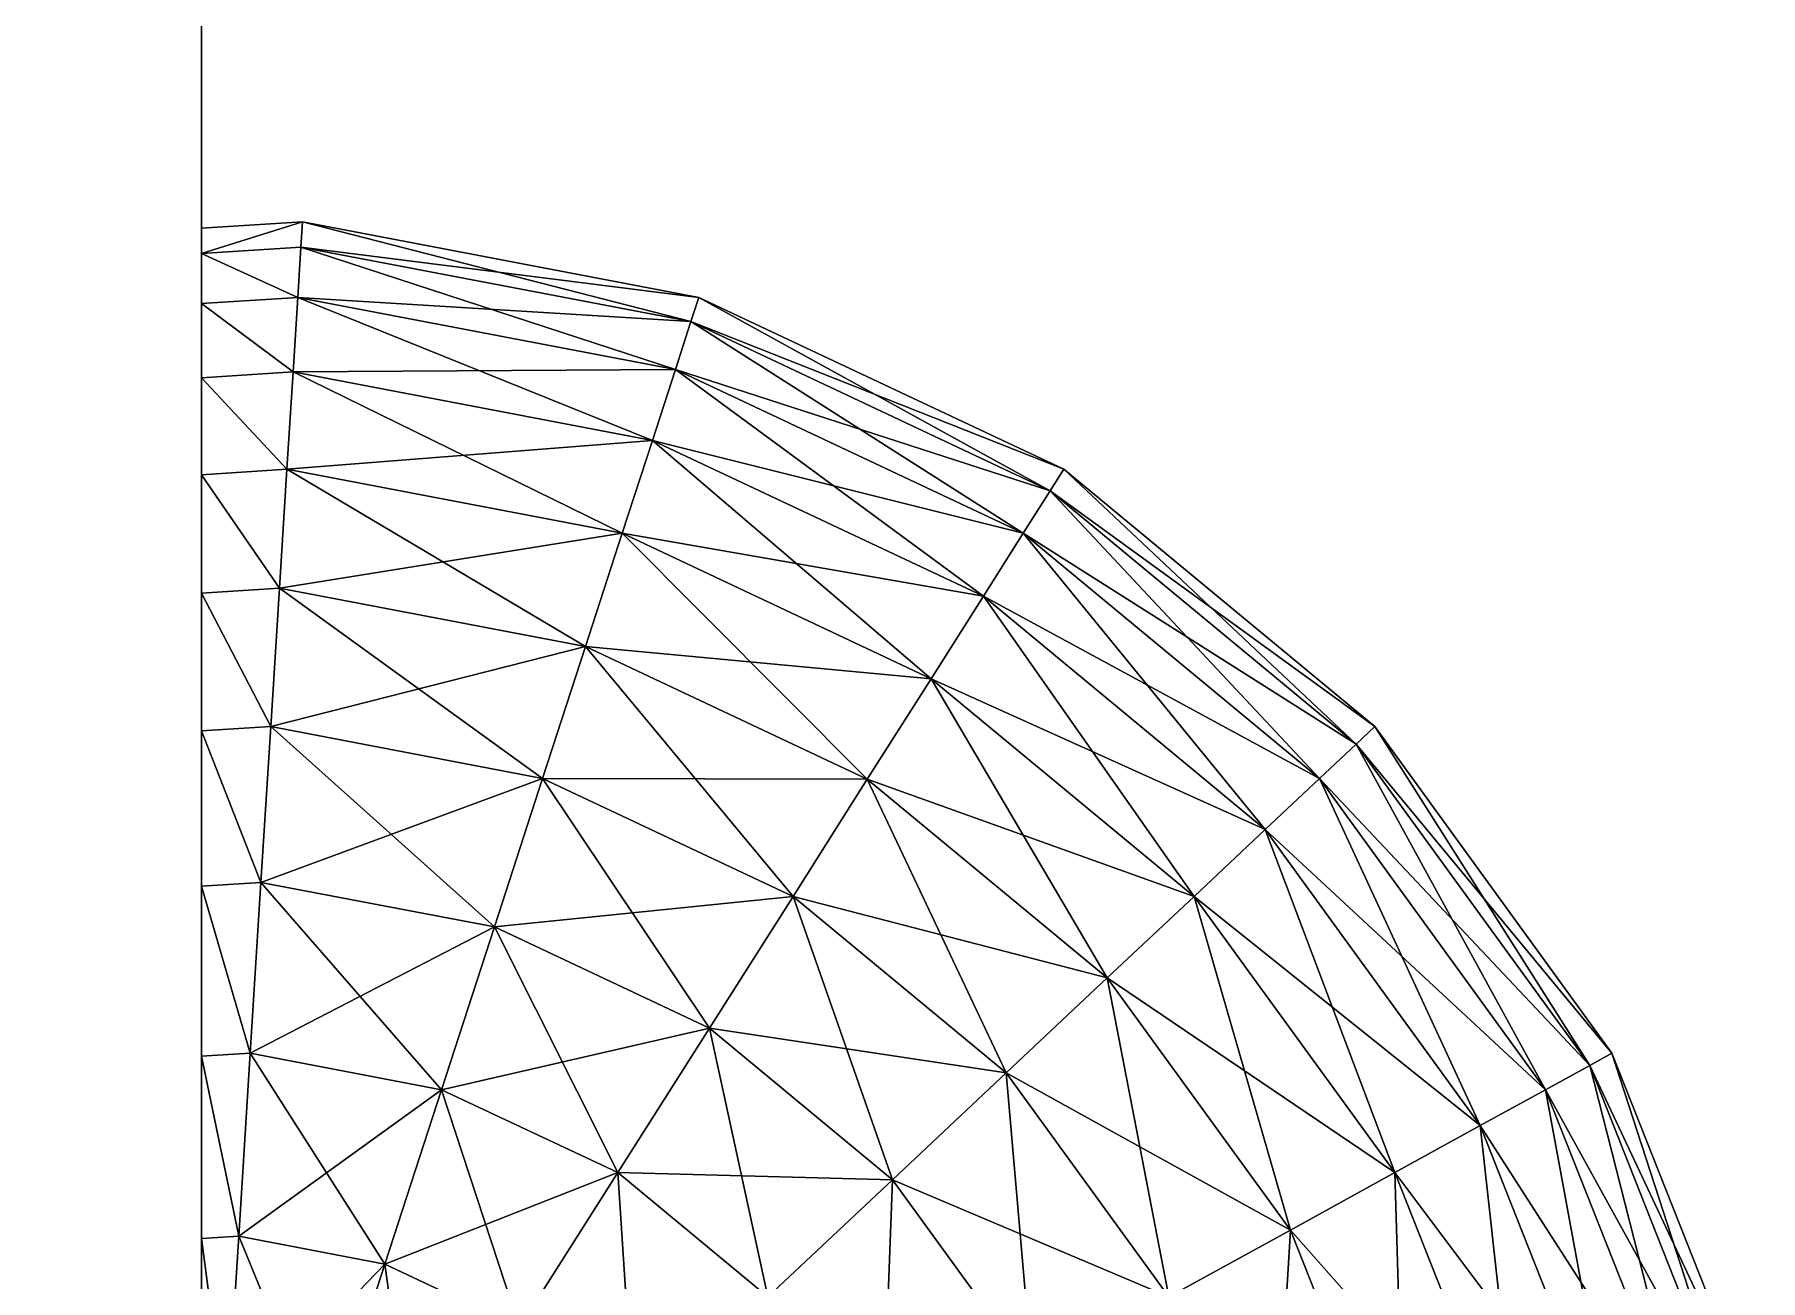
# Model space of a CAD drawing. Extents: x -50 to 50, y -156 to 3.
# Drawn here: x 33.45 to 49.5, y -36.67 to -25.09 of the extents above; entities that cross this region are included whole.
import ezdxf

# ---------------------------------------------------------------- set-up
doc = ezdxf.new("R2010")
doc.units = 0
doc.linetypes.add('SOLIDLINE', pattern=[0])
doc.layers.add('hull__2', color=14, linetype='SOLIDLINE')
doc.layers.add('polysurface8_polysurface11', color=14, linetype='SOLIDLINE')

msp = doc.modelspace()

# ---------------------------------------------------------------- linework, layer by layer
at = {"layer": 'hull__2', "color": 14}
for points in [[(35, 0), (35, -150), (-35, -150), (-35, 0)], [(35, -150, 40), (35, 0, 40), (30, -6, 40), (30, -144, 40)], [(35, 0), (35, -14.1605, 4.62588), (35, -69.3826, 4.62588), (35, -150)], [(35, -14.1605, 36), (35, 0, 40), (35, -150, 40), (35, -69.3826, 36)]]:
    msp.add_3dface(points, dxfattribs=at)
at = {"layer": 'polysurface8_polysurface11', "color": 14}
for points in [[(35, -41.7716, 35.3129), (35, -14.1605, 36), (35, -69.3825, 36)], [(35, -39.9027, 35.1947), (35, -14.1605, 36), (35, -41.7716, 35.3129)], [(35, -38.0633, 34.8417), (35, -14.1605, 36), (35, -39.9027, 35.1947)], [(35, -36.2824, 34.2596), (35, -14.1605, 36), (35, -38.0633, 34.8417)], [(35, -34.5881, 33.4575), (35, -14.1605, 36), (35, -36.2824, 34.2596)], [(35, -33.007, 32.4482), (35, -14.1605, 36), (35, -34.5881, 33.4575)], [(35, -31.5642, 31.2475), (35, -14.1605, 36), (35, -33.007, 32.4482)], [(35, -30.2823, 29.8743), (35, -14.1605, 36), (35, -31.5642, 31.2475)], [(35, -29.1817, 28.3503), (35, -14.1605, 36), (35, -30.2823, 29.8743)], [(35, -29.1817, 28.3503), (35, -14.1605, 4.62594), (35, -14.1605, 36)], [(35, -28.2796, 26.6996), (35, -14.1605, 4.62594), (35, -29.1817, 28.3503)], [(35, -27.5902, 24.9482), (35, -14.1605, 4.62594), (35, -28.2796, 26.6996)], [(35, -27.1245, 23.1237), (35, -14.1605, 4.62594), (35, -27.5902, 24.9482)], [(35, -26.8899, 21.2548), (35, -14.1605, 4.62594), (35, -27.1245, 23.1237)], [(35, -26.8899, 19.3711), (35, -14.1605, 4.62594), (35, -26.8899, 21.2548)], [(35, -27.1245, 17.5022), (35, -14.1605, 4.62594), (35, -26.8899, 19.3711)], [(35, -27.5902, 15.6777), (35, -14.1605, 4.62594), (35, -27.1245, 17.5022)], [(35, -28.2796, 13.9263), (35, -14.1605, 4.62594), (35, -27.5902, 15.6777)], [(35, -29.1817, 12.2755), (35, -14.1605, 4.62594), (35, -28.2796, 13.9263)], [(35, -30.2823, 10.7516), (35, -14.1605, 4.62594), (35, -29.1817, 12.2755)], [(35, -31.5642, 9.37842), (35, -14.1605, 4.62594), (35, -30.2823, 10.7516)], [(35, -33.007, 8.17769), (35, -14.1605, 4.62594), (35, -31.5642, 9.37842)], [(35, -34.5881, 7.16834), (35, -14.1605, 4.62594), (35, -33.007, 8.17769)], [(35, -36.2824, 6.3663), (35, -14.1605, 4.62594), (35, -34.5881, 7.16834)], [(35, -38.0633, 5.7842), (35, -14.1605, 4.62594), (35, -36.2824, 6.3663)], [(35, -14.1605, 4.62594), (35, -41.7716, 5.31294), (35, -69.3825, 4.62594)], [(35, -14.1605, 4.62594), (35, -39.9027, 5.43122), (35, -41.7716, 5.31294)], [(35, -14.1605, 4.62594), (35, -38.0633, 5.7842), (35, -39.9027, 5.43122)], [(35, -27.1245, 17.5022), (35.94, -26.8307, 19.3711), (35.9252, -27.0663, 17.5022)], [(35, -26.8899, 19.3711), (35.94, -26.8307, 19.3711), (35, -27.1245, 17.5022)], [(35, -26.8899, 21.2548), (35.94, -26.8307, 19.3711), (35, -26.8899, 19.3711)], [(35, -26.8899, 21.2548), (35.94, -26.8307, 21.2548), (35.94, -26.8307, 19.3711)], [(35, -27.1245, 23.1237), (35.94, -26.8307, 21.2548), (35, -26.8899, 21.2548)], [(35, -27.1245, 23.1237), (35.9252, -27.0663, 23.1237), (35.94, -26.8307, 21.2548)], [(35.94, -26.8307, 19.3711), (39.5532, -27.7584, 17.5022), (35.9252, -27.0663, 17.5022)], [(35.9252, -27.0663, 23.1237), (39.6261, -27.5339, 21.2548), (35.94, -26.8307, 21.2548)], [(39.5532, -27.7584, 17.5022), (35.94, -26.8307, 19.3711), (39.6261, -27.5339, 19.3711)], [(35.94, -26.8307, 21.2548), (39.6261, -27.5339, 19.3711), (35.94, -26.8307, 19.3711)], [(35.94, -26.8307, 21.2548), (39.6261, -27.5339, 21.2548), (39.6261, -27.5339, 19.3711)], [(35, -27.1245, 17.5022), (35.9252, -27.0663, 17.5022), (35.8958, -27.5339, 15.6777)], [(35, -27.1245, 23.1237), (35.8958, -27.5339, 24.9482), (35.9252, -27.0663, 23.1237)], [(35, -27.1245, 17.5022), (35.8958, -27.5339, 15.6777), (35, -27.5902, 15.6777)], [(35, -27.5902, 24.9482), (35.8958, -27.5339, 24.9482), (35, -27.1245, 23.1237)], [(35.9252, -27.0663, 17.5022), (39.4084, -28.2039, 15.6777), (35.8958, -27.5339, 15.6777)], [(35.8958, -27.5339, 24.9482), (39.5532, -27.7584, 23.1237), (35.9252, -27.0663, 23.1237)], [(39.4084, -28.2039, 15.6777), (35.9252, -27.0663, 17.5022), (39.5532, -27.7584, 17.5022)], [(35.9252, -27.0663, 23.1237), (39.5532, -27.7584, 23.1237), (39.6261, -27.5339, 21.2548)], [(35.8522, -28.226, 13.9263), (35, -27.5902, 15.6777), (35.8958, -27.5339, 15.6777)], [(35, -27.5902, 24.9482), (35.8522, -28.226, 26.6996), (35.8958, -27.5339, 24.9482)], [(35, -27.5902, 15.6777), (35.8522, -28.226, 13.9263), (35, -28.2796, 13.9263)], [(35, -28.2796, 26.6996), (35.8522, -28.226, 26.6996), (35, -27.5902, 24.9482)], [(35.8958, -27.5339, 15.6777), (39.1941, -28.8634, 13.9263), (35.8522, -28.226, 13.9263)], [(35.8522, -28.226, 26.6996), (39.4084, -28.2039, 24.9482), (35.8958, -27.5339, 24.9482)], [(39.1941, -28.8634, 13.9263), (35.8958, -27.5339, 15.6777), (39.4084, -28.2039, 15.6777)], [(35.8958, -27.5339, 24.9482), (39.4084, -28.2039, 24.9482), (39.5532, -27.7584, 23.1237)], [(39.6261, -27.5339, 19.3711), (42.895, -29.331, 17.5022), (39.5532, -27.7584, 17.5022)], [(39.5532, -27.7584, 23.1237), (43.0215, -29.1316, 21.2548), (39.6261, -27.5339, 21.2548)], [(42.895, -29.331, 17.5022), (39.6261, -27.5339, 19.3711), (43.0215, -29.1316, 19.3711)], [(39.6261, -27.5339, 21.2548), (43.0215, -29.1316, 19.3711), (39.6261, -27.5339, 19.3711)], [(39.6261, -27.5339, 21.2548), (43.0215, -29.1316, 21.2548), (43.0215, -29.1316, 19.3711)], [(39.5532, -27.7584, 17.5022), (42.644, -29.7265, 15.6777), (39.4084, -28.2039, 15.6777)], [(39.4084, -28.2039, 24.9482), (42.895, -29.331, 23.1237), (39.5532, -27.7584, 23.1237)], [(42.644, -29.7265, 15.6777), (39.5532, -27.7584, 17.5022), (42.895, -29.331, 17.5022)], [(39.5532, -27.7584, 23.1237), (42.895, -29.331, 23.1237), (43.0215, -29.1316, 21.2548)], [(35.7952, -29.1316, 12.2755), (35, -28.2796, 13.9263), (35.8522, -28.226, 13.9263)], [(35, -28.2796, 26.6996), (35.7952, -29.1316, 28.3503), (35.8522, -28.226, 26.6996)], [(35.8522, -28.226, 13.9263), (38.9137, -29.7265, 12.2755), (35.7952, -29.1316, 12.2755)], [(35.7952, -29.1316, 28.3503), (39.1941, -28.8634, 26.6996), (35.8522, -28.226, 26.6996)], [(35.8522, -28.226, 26.6996), (39.1941, -28.8634, 26.6996), (39.4084, -28.2039, 24.9482)], [(38.9137, -29.7265, 12.2755), (35.8522, -28.226, 13.9263), (39.1941, -28.8634, 13.9263)], [(39.4084, -28.2039, 15.6777), (42.2725, -30.312, 13.9263), (39.1941, -28.8634, 13.9263)], [(39.1941, -28.8634, 26.6996), (42.644, -29.7265, 24.9482), (39.4084, -28.2039, 24.9482)], [(42.2725, -30.312, 13.9263), (39.4084, -28.2039, 15.6777), (42.644, -29.7265, 15.6777)], [(39.4084, -28.2039, 24.9482), (42.644, -29.7265, 24.9482), (42.895, -29.331, 23.1237)], [(35, -28.2796, 13.9263), (35.7952, -29.1316, 12.2755), (35, -29.1817, 12.2755)], [(35, -29.1817, 28.3503), (35.7952, -29.1316, 28.3503), (35, -28.2796, 26.6996)], [(35.7952, -29.1316, 28.3503), (38.9137, -29.7265, 28.3503), (39.1941, -28.8634, 26.6996)], [(39.1941, -28.8634, 13.9263), (41.7862, -31.0782, 12.2755), (38.9137, -29.7265, 12.2755)], [(38.9137, -29.7265, 28.3503), (42.2725, -30.312, 26.6996), (39.1941, -28.8634, 26.6996)], [(41.7862, -31.0782, 12.2755), (39.1941, -28.8634, 13.9263), (42.2725, -30.312, 13.9263)], [(39.1941, -28.8634, 26.6996), (42.2725, -30.312, 26.6996), (42.644, -29.7265, 24.9482)], [(35.7257, -30.2367, 10.7516), (35, -29.1817, 12.2755), (35.7952, -29.1316, 12.2755)], [(35, -29.1817, 28.3503), (35.7257, -30.2367, 29.8743), (35.7952, -29.1316, 28.3503)], [(35, -29.1817, 12.2755), (35.7257, -30.2367, 10.7516), (35, -30.2823, 10.7516)], [(35, -30.2823, 29.8743), (35.7257, -30.2367, 29.8743), (35, -29.1817, 28.3503)], [(35.7952, -29.1316, 12.2755), (38.5715, -30.7796, 10.7516), (35.7257, -30.2367, 10.7516)], [(35.7257, -30.2367, 29.8743), (38.9137, -29.7265, 28.3503), (35.7952, -29.1316, 28.3503)], [(38.5715, -30.7796, 10.7516), (35.7952, -29.1316, 12.2755), (38.9137, -29.7265, 12.2755)], [(43.0215, -29.1316, 19.3711), (45.7409, -31.6852, 17.5022), (42.895, -29.331, 17.5022)], [(42.895, -29.331, 23.1237), (45.913, -31.5236, 21.2548), (43.0215, -29.1316, 21.2548)], [(45.7409, -31.6852, 17.5022), (43.0215, -29.1316, 19.3711), (45.913, -31.5236, 19.3711)], [(43.0215, -29.1316, 21.2548), (45.913, -31.5236, 19.3711), (43.0215, -29.1316, 19.3711)], [(43.0215, -29.1316, 21.2548), (45.913, -31.5236, 21.2548), (45.913, -31.5236, 19.3711)], [(42.895, -29.331, 17.5022), (45.3994, -32.0059, 15.6777), (42.644, -29.7265, 15.6777)], [(42.644, -29.7265, 24.9482), (45.7409, -31.6852, 23.1237), (42.895, -29.331, 23.1237)], [(45.3994, -32.0059, 15.6777), (42.895, -29.331, 17.5022), (45.7409, -31.6852, 17.5022)], [(42.895, -29.331, 23.1237), (45.7409, -31.6852, 23.1237), (45.913, -31.5236, 21.2548)], [(35.7257, -30.2367, 29.8743), (38.5715, -30.7796, 29.8743), (38.9137, -29.7265, 28.3503)], [(38.9137, -29.7265, 12.2755), (41.1929, -32.0131, 10.7516), (38.5715, -30.7796, 10.7516)], [(38.5715, -30.7796, 29.8743), (41.7862, -31.0782, 28.3503), (38.9137, -29.7265, 28.3503)], [(41.1929, -32.0131, 10.7516), (38.9137, -29.7265, 12.2755), (41.7862, -31.0782, 12.2755)], [(38.9137, -29.7265, 28.3503), (41.7862, -31.0782, 28.3503), (42.2725, -30.312, 26.6996)], [(42.644, -29.7265, 15.6777), (44.8939, -32.4806, 13.9263), (42.2725, -30.312, 13.9263)], [(42.2725, -30.312, 26.6996), (45.3994, -32.0059, 24.9482), (42.644, -29.7265, 24.9482)], [(44.8939, -32.4806, 13.9263), (42.644, -29.7265, 15.6777), (45.3994, -32.0059, 15.6777)], [(42.644, -29.7265, 24.9482), (45.3994, -32.0059, 24.9482), (45.7409, -31.6852, 23.1237)], [(35.6447, -31.5236, 9.37842), (35, -30.2823, 10.7516), (35.7257, -30.2367, 10.7516)], [(35, -30.2823, 29.8743), (35.6447, -31.5236, 31.2475), (35.7257, -30.2367, 29.8743)], [(35, -30.2823, 10.7516), (35.6447, -31.5236, 9.37842), (35, -31.5642, 9.37842)], [(35, -31.5642, 31.2475), (35.6447, -31.5236, 31.2475), (35, -30.2823, 29.8743)], [(35.7257, -30.2367, 10.7516), (38.1731, -32.0059, 9.37842), (35.6447, -31.5236, 9.37842)], [(35.6447, -31.5236, 31.2475), (38.5715, -30.7796, 29.8743), (35.7257, -30.2367, 29.8743)], [(38.1731, -32.0059, 9.37842), (35.7257, -30.2367, 10.7516), (38.5715, -30.7796, 10.7516)], [(42.2725, -30.312, 13.9263), (44.2323, -33.1018, 12.2755), (41.7862, -31.0782, 12.2755)], [(41.7862, -31.0782, 28.3503), (44.8939, -32.4806, 26.6996), (42.2725, -30.312, 26.6996)], [(44.2323, -33.1018, 12.2755), (42.2725, -30.312, 13.9263), (44.8939, -32.4806, 13.9263)], [(42.2725, -30.312, 26.6996), (44.8939, -32.4806, 26.6996), (45.3994, -32.0059, 24.9482)], [(35.6447, -31.5236, 31.2475), (38.1731, -32.0059, 31.2475), (38.5715, -30.7796, 29.8743)], [(38.5715, -30.7796, 10.7516), (40.502, -33.1018, 9.37842), (38.1731, -32.0059, 9.37842)], [(38.1731, -32.0059, 31.2475), (41.1929, -32.0131, 29.8743), (38.5715, -30.7796, 29.8743)], [(40.502, -33.1018, 9.37842), (38.5715, -30.7796, 10.7516), (41.1929, -32.0131, 10.7516)], [(38.5715, -30.7796, 29.8743), (41.1929, -32.0131, 29.8743), (41.7862, -31.0782, 28.3503)], [(41.7862, -31.0782, 12.2755), (43.4252, -33.8598, 10.7516), (41.1929, -32.0131, 10.7516)], [(41.1929, -32.0131, 29.8743), (44.2323, -33.1018, 28.3503), (41.7862, -31.0782, 28.3503)], [(43.4252, -33.8598, 10.7516), (41.7862, -31.0782, 12.2755), (44.2323, -33.1018, 12.2755)], [(41.7862, -31.0782, 28.3503), (44.2323, -33.1018, 28.3503), (44.8939, -32.4806, 26.6996)], [(35.5536, -32.9722, 8.17769), (35, -31.5642, 9.37842), (35.6447, -31.5236, 9.37842)], [(35, -31.5642, 31.2475), (35.5536, -32.9722, 32.4482), (35.6447, -31.5236, 31.2475)], [(35, -31.5642, 9.37842), (35.5536, -32.9722, 8.17769), (35, -33.007, 8.17769)], [(35, -33.007, 32.4482), (35.5536, -32.9722, 32.4482), (35, -31.5642, 31.2475)], [(35.6447, -31.5236, 9.37842), (37.7245, -33.3863, 8.17769), (35.5536, -32.9722, 8.17769)], [(35.5536, -32.9722, 32.4482), (38.1731, -32.0059, 31.2475), (35.6447, -31.5236, 31.2475)], [(37.7245, -33.3863, 8.17769), (35.6447, -31.5236, 9.37842), (38.1731, -32.0059, 9.37842)], [(45.913, -31.5236, 19.3711), (47.9118, -34.6733, 17.5022), (45.7409, -31.6852, 17.5022)], [(45.7409, -31.6852, 23.1237), (48.1187, -34.5595, 21.2548), (45.913, -31.5236, 21.2548)], [(47.9118, -34.6733, 17.5022), (45.913, -31.5236, 19.3711), (48.1187, -34.5595, 19.3711)], [(45.913, -31.5236, 21.2548), (48.1187, -34.5595, 19.3711), (45.913, -31.5236, 19.3711)], [(45.913, -31.5236, 21.2548), (48.1187, -34.5595, 21.2548), (48.1187, -34.5595, 19.3711)], [(45.7409, -31.6852, 17.5022), (47.5013, -34.899, 15.6777), (45.3994, -32.0059, 15.6777)], [(45.3994, -32.0059, 24.9482), (47.9118, -34.6733, 23.1237), (45.7409, -31.6852, 23.1237)], [(47.5013, -34.899, 15.6777), (45.7409, -31.6852, 17.5022), (47.9118, -34.6733, 17.5022)], [(45.7409, -31.6852, 23.1237), (47.9118, -34.6733, 23.1237), (48.1187, -34.5595, 21.2548)], [(35.5536, -32.9722, 32.4482), (37.7245, -33.3863, 32.4482), (38.1731, -32.0059, 31.2475)], [(38.1731, -32.0059, 9.37842), (39.7243, -34.3273, 8.17769), (37.7245, -33.3863, 8.17769)], [(37.7245, -33.3863, 32.4482), (40.502, -33.1018, 31.2475), (38.1731, -32.0059, 31.2475)], [(39.7243, -34.3273, 8.17769), (38.1731, -32.0059, 9.37842), (40.502, -33.1018, 9.37842)], [(38.1731, -32.0059, 31.2475), (40.502, -33.1018, 31.2475), (41.1929, -32.0131, 29.8743)], [(41.1929, -32.0131, 10.7516), (42.4852, -34.7425, 9.37842), (40.502, -33.1018, 9.37842)], [(40.502, -33.1018, 31.2475), (43.4252, -33.8598, 29.8743), (41.1929, -32.0131, 29.8743)], [(42.4852, -34.7425, 9.37842), (41.1929, -32.0131, 10.7516), (43.4252, -33.8598, 10.7516)], [(41.1929, -32.0131, 29.8743), (43.4252, -33.8598, 29.8743), (44.2323, -33.1018, 28.3503)], [(45.3994, -32.0059, 15.6777), (46.8936, -35.233, 13.9263), (44.8939, -32.4806, 13.9263)], [(44.8939, -32.4806, 26.6996), (47.5013, -34.899, 24.9482), (45.3994, -32.0059, 24.9482)], [(46.8936, -35.233, 13.9263), (45.3994, -32.0059, 15.6777), (47.5013, -34.899, 15.6777)], [(45.3994, -32.0059, 24.9482), (47.5013, -34.899, 24.9482), (47.9118, -34.6733, 23.1237)], [(44.8939, -32.4806, 13.9263), (46.0984, -35.6702, 12.2755), (44.2323, -33.1018, 12.2755)], [(44.2323, -33.1018, 28.3503), (46.8936, -35.233, 26.6996), (44.8939, -32.4806, 26.6996)], [(46.0984, -35.6702, 12.2755), (44.8939, -32.4806, 13.9263), (46.8936, -35.233, 13.9263)], [(44.8939, -32.4806, 26.6996), (46.8936, -35.233, 26.6996), (47.5013, -34.899, 24.9482)], [(35, -33.007, 32.4482), (35.4537, -34.5595, 33.4575), (35.5536, -32.9722, 32.4482)], [(35.4537, -34.5595, 7.16834), (35, -33.007, 8.17769), (35.5536, -32.9722, 8.17769)], [(35, -34.5881, 33.4575), (35.4537, -34.5595, 33.4575), (35, -33.007, 32.4482)], [(35, -33.007, 8.17769), (35.4537, -34.5595, 7.16834), (35, -34.5881, 7.16834)], [(35.4537, -34.5595, 33.4575), (37.7245, -33.3863, 32.4482), (35.5536, -32.9722, 32.4482)], [(35.5536, -32.9722, 8.17769), (37.2331, -34.899, 7.16834), (35.4537, -34.5595, 7.16834)], [(37.2331, -34.899, 7.16834), (35.5536, -32.9722, 8.17769), (37.7245, -33.3863, 8.17769)], [(37.7245, -33.3863, 32.4482), (39.7243, -34.3273, 32.4482), (40.502, -33.1018, 31.2475)], [(40.502, -33.1018, 9.37842), (41.4272, -35.7361, 8.17769), (39.7243, -34.3273, 8.17769)], [(39.7243, -34.3273, 32.4482), (42.4852, -34.7425, 31.2475), (40.502, -33.1018, 31.2475)], [(41.4272, -35.7361, 8.17769), (40.502, -33.1018, 9.37842), (42.4852, -34.7425, 9.37842)], [(40.502, -33.1018, 31.2475), (42.4852, -34.7425, 31.2475), (43.4252, -33.8598, 29.8743)], [(44.2323, -33.1018, 12.2755), (45.1281, -36.2036, 10.7516), (43.4252, -33.8598, 10.7516)], [(43.4252, -33.8598, 29.8743), (46.0984, -35.6702, 28.3503), (44.2323, -33.1018, 28.3503)], [(45.1281, -36.2036, 10.7516), (44.2323, -33.1018, 12.2755), (46.0984, -35.6702, 12.2755)], [(44.2323, -33.1018, 28.3503), (46.0984, -35.6702, 28.3503), (46.8936, -35.233, 26.6996)], [(35.4537, -34.5595, 33.4575), (37.2331, -34.899, 33.4575), (37.7245, -33.3863, 32.4482)], [(37.2331, -34.899, 33.4575), (39.7243, -34.3273, 32.4482), (37.7245, -33.3863, 32.4482)], [(37.7245, -33.3863, 8.17769), (38.8721, -35.6702, 7.16834), (37.2331, -34.899, 7.16834)], [(38.8721, -35.6702, 7.16834), (37.7245, -33.3863, 8.17769), (39.7243, -34.3273, 8.17769)], [(43.4252, -33.8598, 10.7516), (43.9981, -36.8248, 9.37842), (42.4852, -34.7425, 9.37842)], [(42.4852, -34.7425, 31.2475), (45.1281, -36.2036, 29.8743), (43.4252, -33.8598, 29.8743)], [(43.9981, -36.8248, 9.37842), (43.4252, -33.8598, 10.7516), (45.1281, -36.2036, 10.7516)], [(43.4252, -33.8598, 29.8743), (45.1281, -36.2036, 29.8743), (46.0984, -35.6702, 28.3503)], [(37.2331, -34.899, 33.4575), (38.8721, -35.6702, 33.4575), (39.7243, -34.3273, 32.4482)], [(38.8721, -35.6702, 33.4575), (41.4272, -35.7361, 32.4482), (39.7243, -34.3273, 32.4482)], [(39.7243, -34.3273, 8.17769), (40.2678, -36.8248, 7.16834), (38.8721, -35.6702, 7.16834)], [(39.7243, -34.3273, 32.4482), (41.4272, -35.7361, 32.4482), (42.4852, -34.7425, 31.2475)], [(40.2678, -36.8248, 7.16834), (39.7243, -34.3273, 8.17769), (41.4272, -35.7361, 8.17769)], [(35, -34.5881, 33.4575), (35.3467, -36.2606, 34.2596), (35.4537, -34.5595, 33.4575)], [(35.3467, -36.2606, 6.3663), (35, -34.5881, 7.16834), (35.4537, -34.5595, 7.16834)], [(35, -36.2824, 34.2596), (35.3467, -36.2606, 34.2596), (35, -34.5881, 33.4575)], [(35, -34.5881, 7.16834), (35.3467, -36.2606, 6.3663), (35, -36.2824, 6.3663)], [(35.3467, -36.2606, 34.2596), (37.2331, -34.899, 33.4575), (35.4537, -34.5595, 33.4575)], [(35.4537, -34.5595, 7.16834), (36.7064, -36.52, 6.3663), (35.3467, -36.2606, 6.3663)], [(36.7064, -36.52, 6.3663), (35.4537, -34.5595, 7.16834), (37.2331, -34.899, 7.16834)], [(47.9118, -34.6733, 17.5022), (48.8177, -38.2238, 15.6777), (47.5013, -34.899, 15.6777)], [(47.5013, -34.899, 24.9482), (49.2714, -38.1073, 23.1237), (47.9118, -34.6733, 23.1237)], [(48.1187, -34.5595, 19.3711), (49.2714, -38.1073, 17.5022), (47.9118, -34.6733, 17.5022)], [(47.9118, -34.6733, 23.1237), (49.5001, -38.0486, 21.2548), (48.1187, -34.5595, 21.2548)], [(48.8177, -38.2238, 15.6777), (47.9118, -34.6733, 17.5022), (49.2714, -38.1073, 17.5022)], [(47.9118, -34.6733, 23.1237), (49.2714, -38.1073, 23.1237), (49.5001, -38.0486, 21.2548)], [(49.2714, -38.1073, 17.5022), (48.1187, -34.5595, 19.3711), (49.5001, -38.0486, 19.3711)], [(48.1187, -34.5595, 21.2548), (49.5001, -38.0486, 19.3711), (48.1187, -34.5595, 19.3711)], [(48.1187, -34.5595, 21.2548), (49.5001, -38.0486, 21.2548), (49.5001, -38.0486, 19.3711)], [(42.4852, -34.7425, 9.37842), (42.7262, -37.5241, 8.17769), (41.4272, -35.7361, 8.17769)], [(41.4272, -35.7361, 32.4482), (43.9981, -36.8248, 31.2475), (42.4852, -34.7425, 31.2475)], [(42.7262, -37.5241, 8.17769), (42.4852, -34.7425, 9.37842), (43.9981, -36.8248, 9.37842)], [(42.4852, -34.7425, 31.2475), (43.9981, -36.8248, 31.2475), (45.1281, -36.2036, 29.8743)], [(35.3467, -36.2606, 34.2596), (36.7064, -36.52, 34.2596), (37.2331, -34.899, 33.4575)], [(36.7064, -36.52, 34.2596), (38.8721, -35.6702, 33.4575), (37.2331, -34.899, 33.4575)], [(37.2331, -34.899, 7.16834), (37.9588, -37.1093, 6.3663), (36.7064, -36.52, 6.3663)], [(37.9588, -37.1093, 6.3663), (37.2331, -34.899, 7.16834), (38.8721, -35.6702, 7.16834)], [(47.5013, -34.899, 15.6777), (48.146, -38.3963, 13.9263), (46.8936, -35.233, 13.9263)], [(46.8936, -35.233, 26.6996), (48.8177, -38.2238, 24.9482), (47.5013, -34.899, 24.9482)], [(48.146, -38.3963, 13.9263), (47.5013, -34.899, 15.6777), (48.8177, -38.2238, 15.6777)], [(47.5013, -34.899, 24.9482), (48.8177, -38.2238, 24.9482), (49.2714, -38.1073, 23.1237)], [(46.8936, -35.233, 13.9263), (47.267, -38.6219, 12.2755), (46.0984, -35.6702, 12.2755)], [(46.0984, -35.6702, 28.3503), (48.146, -38.3963, 26.6996), (46.8936, -35.233, 26.6996)], [(47.267, -38.6219, 12.2755), (46.8936, -35.233, 13.9263), (48.146, -38.3963, 13.9263)], [(46.8936, -35.233, 26.6996), (48.146, -38.3963, 26.6996), (48.8177, -38.2238, 24.9482)], [(36.7064, -36.52, 34.2596), (37.9588, -37.1093, 34.2596), (38.8721, -35.6702, 33.4575)], [(37.9588, -37.1093, 34.2596), (40.2678, -36.8248, 33.4575), (38.8721, -35.6702, 33.4575)], [(38.8721, -35.6702, 7.16834), (39.0253, -37.9916, 6.3663), (37.9588, -37.1093, 6.3663)], [(38.8721, -35.6702, 33.4575), (40.2678, -36.8248, 33.4575), (41.4272, -35.7361, 32.4482)], [(39.0253, -37.9916, 6.3663), (38.8721, -35.6702, 7.16834), (40.2678, -36.8248, 7.16834)], [(40.2678, -36.8248, 33.4575), (42.7262, -37.5241, 32.4482), (41.4272, -35.7361, 32.4482)], [(41.4272, -35.7361, 8.17769), (41.3325, -38.2903, 7.16834), (40.2678, -36.8248, 7.16834)], [(41.3325, -38.2903, 7.16834), (41.4272, -35.7361, 8.17769), (42.7262, -37.5241, 8.17769)], [(41.4272, -35.7361, 32.4482), (42.7262, -37.5241, 32.4482), (43.9981, -36.8248, 31.2475)], [(46.0984, -35.6702, 12.2755), (46.1946, -38.8973, 10.7516), (45.1281, -36.2036, 10.7516)], [(45.1281, -36.2036, 29.8743), (47.267, -38.6219, 28.3503), (46.0984, -35.6702, 28.3503)], [(46.1946, -38.8973, 10.7516), (46.0984, -35.6702, 12.2755), (47.267, -38.6219, 12.2755)], [(46.0984, -35.6702, 28.3503), (47.267, -38.6219, 28.3503), (48.146, -38.3963, 26.6996)], [(35, -36.2824, 34.2596), (35.2342, -38.0486, 34.8417), (35.3467, -36.2606, 34.2596)], [(35.2342, -38.0486, 5.7842), (35, -36.2824, 6.3663), (35.3467, -36.2606, 6.3663)], [(35.2342, -38.0486, 34.8417), (36.7064, -36.52, 34.2596), (35.3467, -36.2606, 34.2596)], [(35.3467, -36.2606, 6.3663), (36.1527, -38.2238, 5.7842), (35.2342, -38.0486, 5.7842)], [(36.1527, -38.2238, 5.7842), (35.3467, -36.2606, 6.3663), (36.7064, -36.52, 6.3663)], [(45.1281, -36.2036, 10.7516), (44.9456, -39.218, 9.37842), (43.9981, -36.8248, 9.37842)], [(43.9981, -36.8248, 31.2475), (46.1946, -38.8973, 29.8743), (45.1281, -36.2036, 29.8743)], [(44.9456, -39.218, 9.37842), (45.1281, -36.2036, 10.7516), (46.1946, -38.8973, 10.7516)], [(45.1281, -36.2036, 29.8743), (46.1946, -38.8973, 29.8743), (47.267, -38.6219, 28.3503)], [(35, -38.0633, 34.8417), (35.2342, -38.0486, 34.8417), (35, -36.2824, 34.2596)], [(35, -36.2824, 6.3663), (35.2342, -38.0486, 5.7842), (35, -38.0633, 5.7842)], [(35.2342, -38.0486, 34.8417), (36.1527, -38.2238, 34.8417), (36.7064, -36.52, 34.2596)], [(36.1527, -38.2238, 34.8417), (37.9588, -37.1093, 34.2596), (36.7064, -36.52, 34.2596)], [(36.7064, -36.52, 6.3663), (36.9988, -38.6219, 5.7842), (36.1527, -38.2238, 5.7842)], [(36.9988, -38.6219, 5.7842), (36.7064, -36.52, 6.3663), (37.9588, -37.1093, 6.3663)]]:
    msp.add_3dface(points, dxfattribs=at)

doc.saveas('drawing.dxf')
